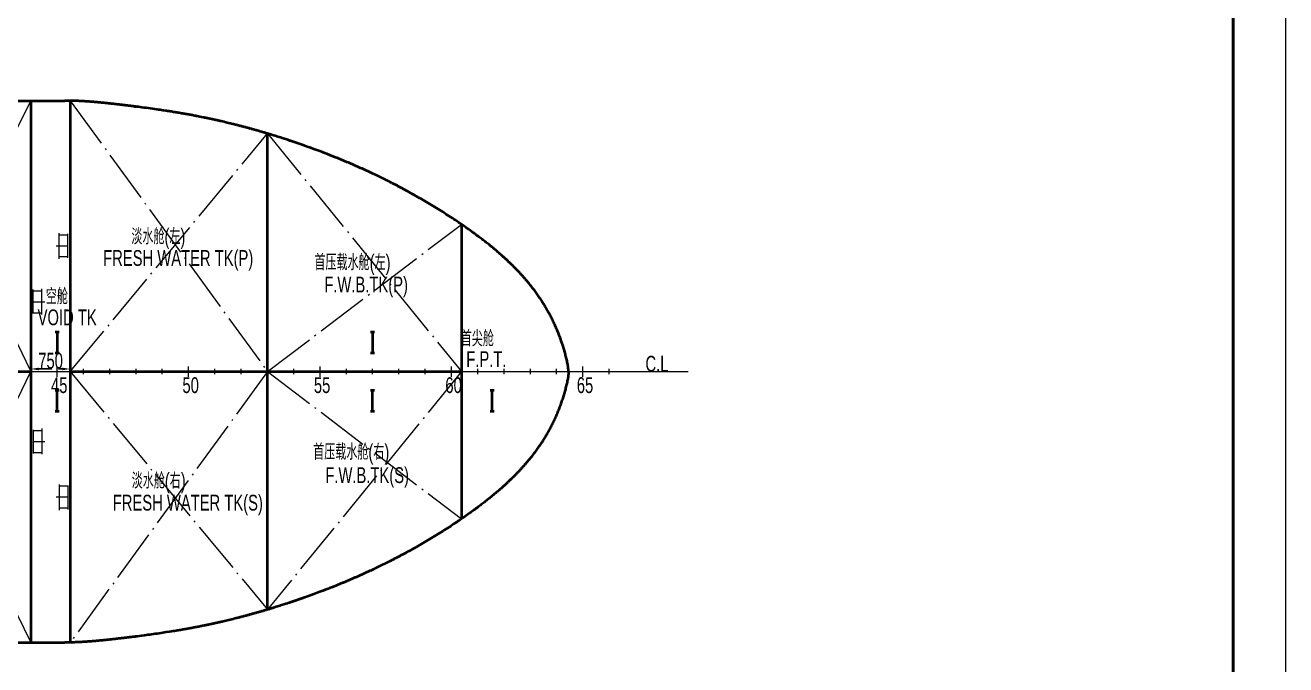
# Model space of a CAD drawing. Extents: x -550205 to -490805, y -239464 to -155364.
# Drawn here: x -514781 to -490805, y -222237 to -210080 of the extents above; entities that cross this region are included whole.
import ezdxf

# ---------------------------------------------------------------- set-up
doc = ezdxf.new("R2010")
doc.units = 0
doc.header["$LTSCALE"] = 500
doc.header["$MEASUREMENT"] = 0
doc.header["$PDMODE"] = 3
doc.linetypes.add('点划线 ____ _ ____ _ ____ _ ____ _ ____ _ ____', pattern=[2.56, 2, -0.25, 0.06, -0.25])
doc.linetypes.add('虚线 __ __ __ __ __ __ __ __ __ __ __ __ __ _', pattern=[0.75, 0.5, -0.25])
doc.layers.get('0').update_dxf_attribs({"linetype": 'CONTINUOUS', "lineweight": 20})
doc.layers.get('Defpoints').update_dxf_attribs({"linetype": 'CONTINUOUS', "lineweight": 20})
for name, color, linetype, lineweight in [('01粗实线', 7, 'CONTINUOUS', 25), ('图框', 3, 'CONTINUOUS', 20), ('点划线', 5, '点划线 ____ _ ____ _ ____ _ ____ _ ____ _ ____', 20), ('粗虚线', 30, '虚线 __ __ __ __ __ __ __ __ __ __ __ __ __ _', 40), ('虚线', 1, '虚线 __ __ __ __ __ __ __ __ __ __ __ __ __ _', 20)]:
    doc.layers.add(name, color=color, linetype=linetype, lineweight=lineweight)
doc.styles.get("Standard").update_dxf_attribs({"font": 'romans.shx', "width": 1.2, "height": 150, "bigfont": 'gbcbig.shx'})
doc.styles.add('中英混排2', font='romany.shx', dxfattribs={"width": 0.7, "height": 300, "bigfont": 'hztxt.shx'})
doc.dimstyles.new('1111111', dxfattribs={"dimtxt": 75, "dimasz": 100, "dimexe": 50, "dimexo": 50, "dimgap": 30, "dimtad": 1, "dimdec": 0, "dimdsep": 46, "dimtxsty": 'Standard', "dimcen": 2.5, "dimadec": 0, "dimazin": 0, "dimtfac": 1, "dimtdec": 0, "dimtmove": 0, "dimatfit": 3, "dimfxl": 1, "dimarcsym": 0})

# ---------------------------------------------------------------- blocks, each defined once
blk = doc.blocks.new('A$C2533444B')
at = {"color": 2, "lineweight": 20}
for p, q in [((-227, 0), (227, 0)), ((-213, 0), (-213, -165)), ((-4, 0), (-4, -222)), ((205, 0), (205, -165)), ((-248, -165), (240, -165))]:
    blk.add_line(p, q, dxfattribs=at)
blk = doc.blocks.new('*D155')
at = {"layer": 'Defpoints', "color": 0, "transparency": 16777216}
for p in [(-514673, -216614), (-513923, -216614), (-513923, -216614)]:
    blk.add_point(p, dxfattribs=at)
at = {"layer": '虚线', "color": 0, "lineweight": -2, "transparency": 16777216}
for p, q in [((-514673, -216609), (-514673, -216609)), ((-514523, -216614), (-514073, -216614))]:
    blk.add_line(p, q, dxfattribs=at)
at = {"layer": '虚线', "color": 0, "transparency": 16777216}
for points in [[(-514523, -216589), (-514523, -216639), (-514673, -216614)], [(-514073, -216589), (-514073, -216639), (-513923, -216614)]]:
    blk.add_solid(points, dxfattribs=at)
at = {"layer": '虚线', "color": 0, "transparency": 16777216, "insert": (-514298, -216459), "char_height": 300, "attachment_point": 5, "style": '中英混排2'}
blk.add_mtext('750', dxfattribs=at)
blk = doc.blocks.new('B1')
at = {"layer": '图框'}
blk.add_line((0, 0), (0, 841), dxfattribs=at)
at = {"layer": '图框', "color": 15, "lineweight": 50}
blk.add_line((-10, 10), (-10, 831), dxfattribs=at)

msp = doc.modelspace()

# ---------------------------------------------------------------- linework, layer by layer
at = {"lineweight": 40}
for p, q in [((-532085.7, -211513.9), (-514028.7, -211513.8)), ((-514673.2, -211513.8), (-514673.1, -221813.9)), ((-513923.2, -211513.8), (-513923.1, -221813.9)), ((-510173.1, -221188.2), (-510173.2, -212139.5)), ((-506482.7, -213865), (-506482.7, -219462.7)), ((-514210.5, -215908.8), (-514135.8, -215908.8)), ((-514173.1, -215908.8), (-514173.1, -216308.8)), ((-508210.5, -215908.8), (-508135.8, -215908.8)), ((-508173.1, -215908.8), (-508173.1, -216308.8)), ((-514210.4, -216308.8), (-514135.8, -216308.8)), ((-508210.5, -216308.8), (-508135.8, -216308.8)), ((-513923.1, -216663.9), (-506482.7, -216663.8)), ((-514210.4, -217018.9), (-514135.8, -217018.9)), ((-514173.1, -217418.9), (-514173.1, -217018.9)), ((-508210.5, -217018.9), (-508135.8, -217018.9)), ((-508173.1, -217418.9), (-508173.1, -217018.9)), ((-505936.3, -217018.9), (-505861.7, -217018.9)), ((-505899, -217418.9), (-505899, -217018.9)), ((-514210.5, -217418.9), (-514135.8, -217418.9)), ((-508210.5, -217418.9), (-508135.8, -217418.9)), ((-505936.3, -217418.9), (-505861.7, -217418.9)), ((-532085.7, -221813.9), (-514028.7, -221813.9))]:
    msp.add_line(p, q, dxfattribs=at)
for p, q in [((-540025, -216663.9), (-502173.1, -216663.9)), ((-514673.1, -216713.9), (-514673.1, -216613.9)), ((-514173.1, -216763.9), (-514173.1, -216563.9)), ((-513673.1, -216713.9), (-513673.1, -216613.9)), ((-513173.1, -216713.9), (-513173.1, -216613.9)), ((-512673.1, -216713.9), (-512673.1, -216613.9)), ((-512173.1, -216713.9), (-512173.1, -216613.9)), ((-511673.1, -216763.9), (-511673.1, -216563.9)), ((-511173.1, -216713.9), (-511173.1, -216613.9)), ((-510673.1, -216713.9), (-510673.1, -216613.9)), ((-510173.1, -216713.9), (-510173.1, -216613.9)), ((-509673.1, -216713.9), (-509673.1, -216613.9)), ((-509173.1, -216763.9), (-509173.1, -216563.9)), ((-508673.1, -216713.9), (-508673.1, -216613.9)), ((-508173.1, -216713.9), (-508173.1, -216613.9)), ((-507673.1, -216713.9), (-507673.1, -216613.9)), ((-507173.1, -216713.9), (-507173.1, -216613.9)), ((-506673.1, -216763.9), (-506673.1, -216563.9)), ((-506173.1, -216713.9), (-506173.1, -216613.9)), ((-505673.1, -216713.9), (-505673.1, -216613.9)), ((-505173.1, -216713.9), (-505173.1, -216613.9)), ((-504673.1, -216713.9), (-504673.1, -216613.9)), ((-504173.1, -216763.9), (-504173.1, -216563.9)), ((-503673.1, -216713.9), (-503673.1, -216613.9))]:
    msp.add_line(p, q)
at = {"layer": '01粗实线', "lineweight": 40}
for points, weights, knots in [([(-512987.5, -211589.5), (-513086.2, -211578), (-513185, -211567.3), (-513325.3, -211552.1), (-513465.8, -211540), (-513606.3, -211528), (-513747, -211521), (-513887.8, -211514), (-514028.7, -211513.8)], [1, 0.999990746587, 1, 0.999934073378, 1, 0.999837661231, 1, 0.999698277272, 1], [0, 0, 0, 0.00860392, 0.00860392, 0.03156952, 0.03156952, 0.06760763, 0.06760763, 0.11673912, 0.11673912, 0.11673912]), ([(-508150, -212909.8), (-508199.6, -212886.3), (-508249.5, -212863.3), (-508405.3, -212791.3), (-508563, -212723.3), (-508720.8, -212655.3), (-508880.4, -212591.2), (-509025.5, -212532.9), (-509172, -212477.7), (-509318.5, -212422.6), (-509466.1, -212370.4), (-509613.8, -212318.3), (-509762.5, -212269.1), (-509812.7, -212252.5), (-509863, -212236.3), (-510012, -212188.1), (-510161.9, -212142.9), (-510311.8, -212097.8), (-510462.7, -212055.9), (-510613.4, -212014), (-510765.1, -211975.4), (-510916.8, -211936.9), (-511069.3, -211901.9), (-511221.7, -211866.9), (-511375, -211835.6), (-511407.3, -211829), (-511439.6, -211822.6), (-511593, -211792.1), (-511747.1, -211765.1), (-511901.2, -211738), (-512055.8, -211714), (-512210.5, -211689.9), (-512365.6, -211668.3), (-512520.8, -211646.7), (-512676.2, -211627.2), (-512831.7, -211607.6), (-512987.5, -211589.5)], [1, 0.999990561314, 1, 0.999913349855, 1, 0.999920636152, 1, 0.999939638716, 1, 0.999944322761, 1, 0.999948652766, 1, 0.999994293358, 1, 0.99994675674, 1, 0.99994177784, 1, 0.999936492772, 1, 0.999930905956, 1, 0.999925028292, 1, 0.99999662776, 1, 0.999935436723, 1, 0.99995227381, 1, 0.999966585213, 1, 0.999978332369, 1, 0.9999875194, 1], [0, 0, 0, 0.0086896, 0.0086896, 0.0350185, 0.0350185, 0.0602161, 0.0602161, 0.082191, 0.082191, 0.103296, 0.103296, 1.1235638, 1.1235638, 1.1303205, 1.1303205, 1.150959, 1.150959, 1.172541, 1.172541, 1.1950813, 1.1950813, 1.2185921, 1.2185921, 2.2430825, 2.2430825, 2.2482766, 2.2482766, 2.2710035, 2.2710035, 2.2905435, 2.2905435, 2.3068934, 2.3068934, 2.3200593, 2.3200593, 3.3300516, 3.3300516, 3.3300516]), ([(-504449.4, -216663.9), (-504448.9, -216622.7), (-504453.2, -216581.8), (-504457.1, -216545.1), (-504464.9, -216509), (-504486.9, -216406.2), (-504514.9, -216304.8), (-504560.5, -216140), (-504621.4, -215980.1), (-504682.3, -215820.1), (-504758.4, -215666.4), (-504834.2, -215513.2), (-504925, -215368.1), (-504972, -215292.9), (-505023, -215220.1), (-505120.8, -215080.5), (-505230.9, -214950), (-505341.3, -214819.2), (-505461.7, -214697.2), (-505582.6, -214574.7), (-505711.5, -214460.2), (-505840.9, -214345.2), (-505976.5, -214237.3), (-506112.5, -214129.1), (-506253.1, -214027), (-506393.6, -213925), (-506537.5, -213827.7), (-506595.7, -213788.3), (-506654.5, -213749.6), (-506798.4, -213654.6), (-506945.1, -213563.8), (-507091.2, -213473.4), (-507239.9, -213387.2), (-507388.2, -213301.3), (-507538.9, -213219.6), (-507689.4, -213137.9), (-507842.2, -213060.5), (-507995, -212983.1), (-508150, -212909.8)], [1, 0.998321507213, 1, 0.998649697361, 1, 0.999583106503, 1, 0.998911920226, 1, 0.998875280148, 1, 0.998790715664, 1, 0.999674994629, 1, 0.999007108083, 1, 0.999252592643, 1, 0.999461500562, 1, 0.999629336071, 1, 0.999758861281, 1, 0.999855579577, 1, 0.999982243506, 1, 0.999893385325, 1, 0.999895196326, 1, 0.999897740637, 1, 0.999900960537, 1, 0.999904782519, 1], [0, 0, 0, 0.1158952, 0.1158952, 0.2198416, 0.2198416, 0.2775944, 0.2775944, 0.3709015, 0.3709015, 0.4657669, 0.4657669, 0.5641347, 0.5641347, 0.6151267, 0.6151267, 0.7042583, 0.7042583, 0.7815888, 0.7815888, 0.8472271, 0.8472271, 0.9016834, 0.9016834, 0.9456059, 0.9456059, 1.979597, 1.979597, 1.9915156, 1.9915156, 2.0207206, 2.0207206, 2.0496765, 2.0496765, 2.0782787, 2.0782787, 2.1064271, 2.1064271, 3.1340269, 3.1340269, 3.1340269]), ([(-504449.4, -216663.9), (-504448.9, -216705), (-504453.2, -216746), (-504457.1, -216782.7), (-504464.9, -216818.8), (-504486.9, -216921.6), (-504514.9, -217022.9), (-504560.5, -217187.7), (-504621.4, -217347.6), (-504682.3, -217507.7), (-504758.4, -217661.3), (-504834.2, -217814.5), (-504925, -217959.7), (-504972, -218034.9), (-505023, -218107.6), (-505120.8, -218247.2), (-505230.9, -218377.7), (-505341.3, -218508.5), (-505461.7, -218630.5), (-505582.6, -218753.1), (-505711.5, -218867.6), (-505840.9, -218982.6), (-505976.5, -219090.5), (-506112.5, -219198.6), (-506253.1, -219300.8), (-506393.6, -219402.8), (-506537.5, -219500), (-506595.7, -219539.4), (-506654.5, -219578.2), (-506798.4, -219673.1), (-506945.1, -219763.9), (-507091.2, -219854.3), (-507239.9, -219940.5), (-507388.2, -220026.4), (-507538.9, -220108.2), (-507689.4, -220189.8), (-507842.2, -220267.2), (-507995, -220344.7), (-508150, -220417.9)], [1, 0.998321507213, 1, 0.998649697361, 1, 0.999583106503, 1, 0.998911920226, 1, 0.998875280148, 1, 0.998790715664, 1, 0.999674994629, 1, 0.999007108083, 1, 0.999252592643, 1, 0.999461500562, 1, 0.999629336071, 1, 0.999758861281, 1, 0.999855579577, 1, 0.999982243506, 1, 0.999893385325, 1, 0.999895196326, 1, 0.999897740637, 1, 0.999900960537, 1, 0.999904782519, 1], [0, 0, 0, 0.1158952, 0.1158952, 0.2198416, 0.2198416, 0.2775944, 0.2775944, 0.3709015, 0.3709015, 0.4657669, 0.4657669, 0.5641347, 0.5641347, 0.6151267, 0.6151267, 0.7042583, 0.7042583, 0.7815888, 0.7815888, 0.8472271, 0.8472271, 0.9016834, 0.9016834, 0.9456059, 0.9456059, 1.979597, 1.979597, 1.9915156, 1.9915156, 2.0207206, 2.0207206, 2.0496765, 2.0496765, 2.0782787, 2.0782787, 2.1064271, 2.1064271, 3.1340269, 3.1340269, 3.1340269]), ([(-508150, -220417.9), (-508199.6, -220441.4), (-508249.5, -220464.4), (-508405.3, -220536.5), (-508563, -220604.4), (-508720.8, -220672.4), (-508880.4, -220736.5), (-509025.5, -220794.8), (-509172, -220850), (-509318.5, -220905.2), (-509466.1, -220957.3), (-509613.8, -221009.4), (-509762.5, -221058.6), (-509812.7, -221075.2), (-509863, -221091.5), (-510012, -221139.6), (-510161.9, -221184.8), (-510311.8, -221229.9), (-510462.7, -221271.8), (-510613.4, -221313.8), (-510765.1, -221352.3), (-510916.8, -221390.8), (-511069.3, -221425.8), (-511221.7, -221460.8), (-511375, -221492.2)], [1, 0.999990561314, 1, 0.999913349855, 1, 0.999920636152, 1, 0.999939638716, 1, 0.999944322761, 1, 0.999948652766, 1, 0.999994293358, 1, 0.99994675674, 1, 0.99994177784, 1, 0.999936492772, 1, 0.999930905956, 1, 0.999925028292, 1], [0, 0, 0, 0.0086896, 0.0086896, 0.0350185, 0.0350185, 0.0602161, 0.0602161, 0.082191, 0.082191, 0.103296, 0.103296, 1.1235638, 1.1235638, 1.1303205, 1.1303205, 1.150959, 1.150959, 1.172541, 1.172541, 1.1950813, 1.1950813, 1.2185921, 1.2185921, 2.2430825, 2.2430825, 2.2430825]), ([(-511375, -221492.2), (-511407.3, -221498.7), (-511439.6, -221505.2), (-511593, -221535.6), (-511747.1, -221562.7), (-511901.2, -221589.7), (-512055.8, -221613.7), (-512210.5, -221637.8), (-512365.6, -221659.4), (-512520.8, -221681), (-512676.2, -221700.6), (-512831.7, -221720.1), (-512987.5, -221738.2)], [1, 0.99999662776, 1, 0.999935436723, 1, 0.99995227381, 1, 0.999966585213, 1, 0.999978332369, 1, 0.9999875194, 1], [0, 0, 0, 0.005194, 0.005194, 0.0279209, 0.0279209, 0.0474609, 0.0474609, 0.0638109, 0.0638109, 0.0769768, 0.0769768, 1.086969, 1.086969, 1.086969]), ([(-512987.5, -221738.2), (-513086.2, -221749.7), (-513185, -221760.4), (-513325.3, -221775.7), (-513465.8, -221787.7), (-513606.3, -221799.7), (-513747, -221806.7), (-513887.8, -221813.7), (-514028.7, -221813.9)], [1, 0.999990746587, 1, 0.999934073378, 1, 0.999837661231, 1, 0.999698277272, 1], [0, 0, 0, 0.00860392, 0.00860392, 0.03156952, 0.03156952, 0.06760763, 0.06760763, 0.11673912, 0.11673912, 0.11673912])]:
    msp.add_rational_spline(points, weights, degree=2, knots=knots, dxfattribs=at)
at = {"layer": '点划线'}
for p, q in [((-517173.1, -216663.9), (-514673.2, -211513.8)), ((-517173.1, -211521.4), (-514673.1, -216663.8)), ((-513923.2, -211513.8), (-510173.2, -216663.9)), ((-513923.1, -216663.9), (-510173.2, -212139.5)), ((-510173.2, -212139.5), (-506482.7, -216663.9)), ((-510173.2, -216663.9), (-506482.7, -213865)), ((-517173.1, -221806.2), (-514673.1, -216663.8)), ((-517173.1, -216663.9), (-514673.1, -221813.9)), ((-513923.1, -216663.9), (-510173.1, -221188.2)), ((-510173.2, -216663.9), (-513923.1, -221812.8)), ((-510173.2, -216663.9), (-506482.7, -219462.7)), ((-506482.7, -216663.9), (-510173.1, -221188.2))]:
    msp.add_line(p, q, dxfattribs=at)
at = {"layer": '粗虚线', "color": 0, "linetype": 'ByBlock', "ltscale": 2}
msp.add_line((-517173.1, -216663.7), (-514673.1, -216663.8), dxfattribs=at)
at = {"layer": '虚线', "color": 0, "linetype": 'ByBlock'}
msp.add_line((-513673.1, -216663.9), (-513923.1, -216663.9), dxfattribs=at)

# ---------------------------------------------------------------- block references
at = {"xscale": -1}
for p, rotation in [((-513968.7, -214272.4), 270), ((-514627.7, -217995), 90)]:
    msp.add_blockref('A$C2533444B', p, dxfattribs=dict(at, rotation=rotation))
for p, rotation in [((-514627.7, -215332.3), 90), ((-513968.7, -219055.3), 269.9999999991662)]:
    msp.add_blockref('A$C2533444B', p, dxfattribs=dict(rotation=rotation))
at = {"layer": '图框', "color": 0, "xscale": 100, "yscale": 100, "zscale": 100}
msp.add_blockref('B1', (-490805.3, -239463.7), dxfattribs=at)

# ---------------------------------------------------------------- texts
at = {"color": 1, "lineweight": 20, "ltscale": 2, "style": '中英混排2', "width": 0.7}
for s, p in [('淡水舱(左)', (-512761.7, -214246)), ('FRESH WATER TK(P)', (-513298.2, -214654.1)), ('首压载水舱(左)', (-509279.5, -214737.5)), ('空舱', (-514387.4, -215384.4)), ('F.W.B.TK(P)', (-509092.3, -215159.6)), ('VOID TK', (-514544.3, -215783)), ('首尖舱', (-506497.4, -216184.3)), ('F.P.T.', (-506392, -216576)), ('C.L', (-502983.5, -216663.9)), ('45', (-514289.8, -217071.5)), ('50', (-511789.8, -217071.5)), ('55', (-509289.8, -217071.5)), ('60', (-506789.8, -217071.5)), ('65', (-504289.8, -217071.5)), ('首压载水舱(右)', (-509302.9, -218341.6)), ('淡水舱(右)', (-512755, -218887.7)), ('F.W.B.TK(S)', (-509072.4, -218782.3)), ('FRESH WATER TK(S)', (-513115.3, -219305.1))]:
    msp.add_text(s, height=300, dxfattribs=at).set_placement(p)

# ---------------------------------------------------------------- dimensions: what is measured, and where the dimension line sits
at = {"layer": '虚线'}
dim = msp.add_linear_dim(base=(-513923.1, -216613.9), p1=(-514673.1, -216613.9), p2=(-513923.1, -216613.9), dimstyle='1111111', override={"dimtxt": 300, "dimasz": 150, "dimexe": 5, "dimexo": 5, "dimgap": 5, "dimtxsty": '中英混排2', "dimfxl": 50}, dxfattribs=at)
dim.commit()
dim.dimension.update_dxf_attribs({"geometry": '*D155', "text_midpoint": (-514298.1, -216458.9)})

doc.saveas('drawing.dxf')
